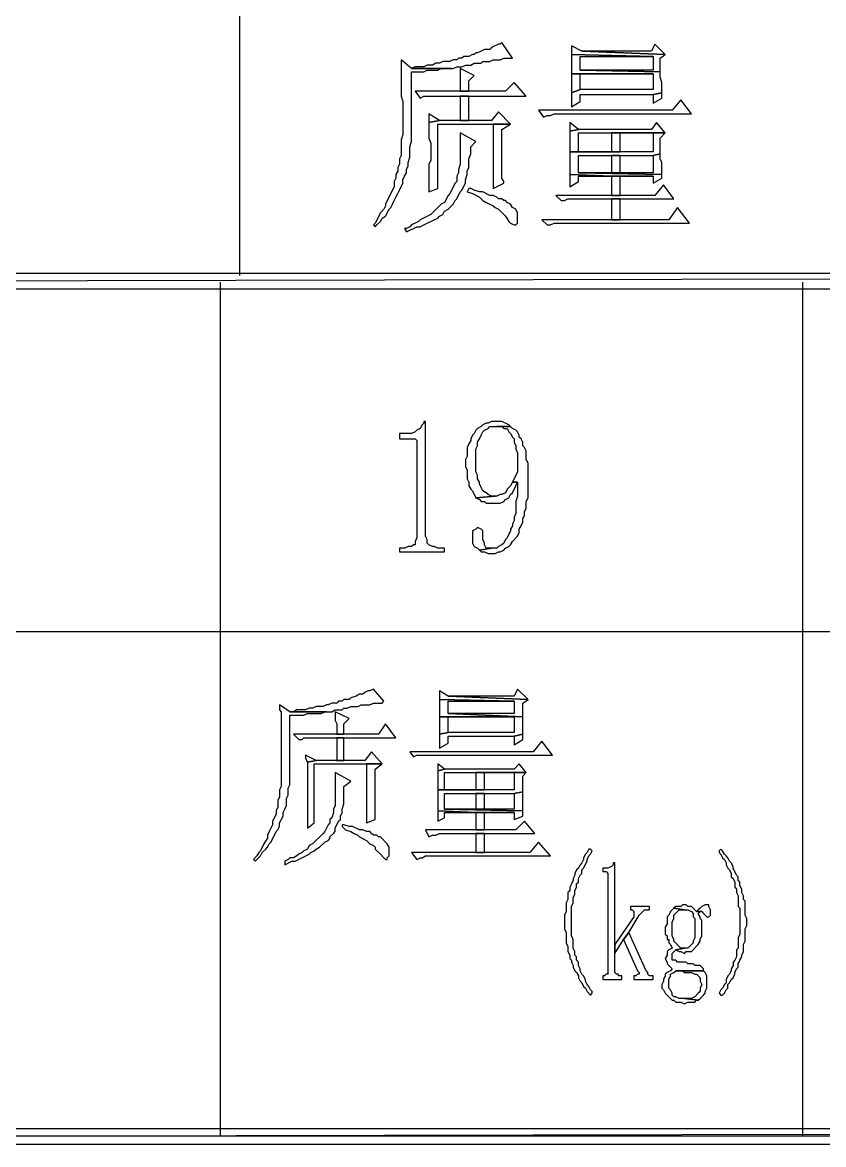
# Model space of a CAD drawing. Extents: x -15.4 to 0.8, y 0.3 to 11.8.
# Drawn here: x -8.946 to -8.562, y 6.091 to 6.629 of the extents above; entities that cross this region are included whole.
import ezdxf

# ---------------------------------------------------------------- set-up
doc = ezdxf.new("R2010")
doc.units = 0
doc.header["$MEASUREMENT"] = 0
doc.linetypes.add('AUSGEZOGEN', pattern=[0])
doc.layers.get('0').update_dxf_attribs({"linetype": 'AUSGEZOGEN'})

msp = doc.modelspace()

# ---------------------------------------------------------------- linework, layer by layer
for points in [[(-8.84211, 6.7869), (-8.84211, 6.50773)], [(-8.71628, 6.6194), (-8.71711, 6.61856), (-8.71711, 6.61856), (-8.71795, 6.61856), (-8.71795, 6.61856), (-8.72128, 6.6169), (-8.72128, 6.6169), (-8.72211, 6.61606), (-8.72211, 6.61606), (-8.72461, 6.61606), (-8.72461, 6.61606), (-8.72628, 6.61523), (-8.72628, 6.61523), (-8.72795, 6.6144), (-8.72795, 6.6144), (-8.72878, 6.6144), (-8.72878, 6.6144), (-8.72961, 6.61356), (-8.72961, 6.61356), (-8.73045, 6.61356), (-8.73045, 6.61356), (-8.73211, 6.61273), (-8.73211, 6.61273), (-8.73461, 6.61273), (-8.73461, 6.61273), (-8.73545, 6.6119), (-8.73545, 6.6119), (-8.73711, 6.6119), (-8.73711, 6.6119), (-8.73795, 6.61106), (-8.73795, 6.61106), (-8.73961, 6.61106), (-8.73961, 6.61106), (-8.74128, 6.61023), (-8.74128, 6.61023), (-8.74461, 6.61023), (-8.74461, 6.61023), (-8.74628, 6.6094), (-8.74628, 6.6094), (-8.74795, 6.6094), (-8.74795, 6.6094), (-8.74961, 6.60856), (-8.74961, 6.60856), (-8.75211, 6.60856), (-8.75211, 6.60856), (-8.75378, 6.60773), (-8.75378, 6.60773), (-8.75795, 6.60773), (-8.75795, 6.60773), (-8.75961, 6.6069), (-8.75961, 6.6069), (-8.73961, 6.6069), (-8.73961, 6.6069), (-8.73795, 6.60773), (-8.73795, 6.60773), (-8.73545, 6.60773), (-8.73545, 6.60773), (-8.73378, 6.60856), (-8.73378, 6.60856), (-8.73128, 6.60856), (-8.73128, 6.60856), (-8.72961, 6.6094), (-8.72961, 6.6094), (-8.72628, 6.6094), (-8.72628, 6.6094), (-8.72545, 6.61023), (-8.72545, 6.61023), (-8.72211, 6.61023), (-8.72211, 6.61023), (-8.72045, 6.61106), (-8.72045, 6.61106), (-8.71711, 6.61106), (-8.71711, 6.61106), (-8.71545, 6.6119), (-8.71545, 6.6119), (-8.71128, 6.6119), (-8.71628, 6.6194)], [(-8.68295, 6.61773), (-8.68295, 6.61356), (-8.68295, 6.61356), (-8.64378, 6.61273), (-8.64378, 6.61273), (-8.64378, 6.60606), (-8.64378, 6.60606), (-8.67878, 6.60606), (-8.67878, 6.60606), (-8.64045, 6.60523), (-8.64045, 6.60523), (-8.64045, 6.6119), (-8.64045, 6.6119), (-8.63795, 6.61356), (-8.63795, 6.61356), (-8.67795, 6.61523), (-8.68295, 6.61773)], [(-8.64295, 6.61856), (-8.64461, 6.61523), (-8.64461, 6.61523), (-8.67795, 6.61523), (-8.67795, 6.61523), (-8.63795, 6.61356), (-8.64295, 6.61856)], [(-8.76461, 6.61106), (-8.76461, 6.59356), (-8.76461, 6.59356), (-8.76378, 6.59106), (-8.76378, 6.59106), (-8.76378, 6.57523), (-8.76378, 6.57523), (-8.76461, 6.57273), (-8.76461, 6.57273), (-8.76461, 6.56523), (-8.76461, 6.56523), (-8.76545, 6.56356), (-8.76545, 6.56356), (-8.76545, 6.56106), (-8.76545, 6.56106), (-8.76628, 6.5594), (-8.76628, 6.5594), (-8.76628, 6.55773), (-8.76628, 6.55773), (-8.76711, 6.55606), (-8.76711, 6.55606), (-8.76711, 6.5544), (-8.76711, 6.5544), (-8.76795, 6.55273), (-8.76795, 6.55273), (-8.76795, 6.55023), (-8.76795, 6.55023), (-8.77128, 6.54356), (-8.77128, 6.54356), (-8.77211, 6.5419), (-8.77211, 6.5419), (-8.77211, 6.54106), (-8.77211, 6.54106), (-8.77295, 6.5394), (-8.77295, 6.5394), (-8.77461, 6.53773), (-8.77461, 6.53773), (-8.77711, 6.53273), (-8.77711, 6.53273), (-8.77795, 6.5319), (-8.77795, 6.5319), (-8.77711, 6.53106), (-8.77711, 6.53106), (-8.77628, 6.5319), (-8.77628, 6.5319), (-8.77461, 6.53356), (-8.77461, 6.53356), (-8.77378, 6.53523), (-8.77378, 6.53523), (-8.77211, 6.53606), (-8.77211, 6.53606), (-8.77045, 6.5394), (-8.77045, 6.5394), (-8.76961, 6.54023), (-8.76961, 6.54023), (-8.76878, 6.5419), (-8.76878, 6.5419), (-8.76795, 6.54356), (-8.76795, 6.54356), (-8.76711, 6.54523), (-8.76711, 6.54523), (-8.76628, 6.5469), (-8.76628, 6.5469), (-8.76545, 6.54856), (-8.76545, 6.54856), (-8.76378, 6.5519), (-8.76378, 6.5519), (-8.76378, 6.55356), (-8.76378, 6.55356), (-8.76295, 6.55523), (-8.76295, 6.55523), (-8.76211, 6.5569), (-8.76211, 6.5569), (-8.76211, 6.55856), (-8.76211, 6.55856), (-8.76128, 6.56023), (-8.76128, 6.56023), (-8.76128, 6.5619), (-8.76128, 6.5619), (-8.76045, 6.5644), (-8.76045, 6.5644), (-8.76045, 6.5694), (-8.76045, 6.5694), (-8.75961, 6.5719), (-8.75961, 6.5719), (-8.75961, 6.60523), (-8.75961, 6.60523), (-8.75378, 6.60523), (-8.75378, 6.60523), (-8.75211, 6.60606), (-8.75211, 6.60606), (-8.74711, 6.60606), (-8.74711, 6.60606), (-8.74545, 6.6069), (-8.74545, 6.6069), (-8.74045, 6.6069), (-8.74045, 6.6069), (-8.75961, 6.6069), (-8.76461, 6.61106)], [(-8.68295, 6.61356), (-8.68295, 6.6044), (-8.68295, 6.6044), (-8.64378, 6.6044), (-8.64378, 6.6044), (-8.64378, 6.5969), (-8.64378, 6.5969), (-8.67878, 6.5969), (-8.67878, 6.5969), (-8.68295, 6.59523), (-8.68295, 6.59523), (-8.68295, 6.58856), (-8.68295, 6.58856), (-8.67878, 6.59106), (-8.67878, 6.59106), (-8.67878, 6.5944), (-8.67878, 6.5944), (-8.64378, 6.5944), (-8.64378, 6.5944), (-8.63961, 6.59523), (-8.63961, 6.59523), (-8.63961, 6.60023), (-8.63961, 6.60023), (-8.64045, 6.60273), (-8.64045, 6.60273), (-8.64045, 6.60523), (-8.64045, 6.60523), (-8.67878, 6.60606), (-8.67878, 6.60606), (-8.67878, 6.61273), (-8.67878, 6.61273), (-8.64378, 6.61273), (-8.68295, 6.61356)], [(-8.73628, 6.6069), (-8.73628, 6.59606), (-8.73628, 6.59606), (-8.73211, 6.59606), (-8.73211, 6.59606), (-8.73211, 6.60106), (-8.73211, 6.60106), (-8.72961, 6.60356), (-8.73628, 6.6069)], [(-8.68295, 6.6044), (-8.68295, 6.59523), (-8.68295, 6.59523), (-8.67878, 6.5969), (-8.67878, 6.5969), (-8.67878, 6.6044), (-8.67878, 6.6044), (-8.64378, 6.6044), (-8.68295, 6.6044)], [(-8.71045, 6.60023), (-8.71461, 6.59606), (-8.71461, 6.59606), (-8.75795, 6.59606), (-8.75795, 6.59606), (-8.75545, 6.59273), (-8.75545, 6.59273), (-8.75378, 6.59356), (-8.75378, 6.59356), (-8.70461, 6.59356), (-8.71045, 6.60023)], [(-8.63961, 6.59523), (-8.64378, 6.5944), (-8.64378, 6.5944), (-8.64378, 6.59023), (-8.64378, 6.59023), (-8.63961, 6.59273), (-8.63961, 6.59273), (-8.63961, 6.59356), (-8.63961, 6.59523)], [(-8.73211, 6.5819), (-8.73211, 6.59356), (-8.73211, 6.59356), (-8.73628, 6.59356), (-8.73628, 6.59356), (-8.73628, 6.5819), (-8.73628, 6.5819), (-8.73211, 6.5819), (-8.73211, 6.5819)], [(-8.63045, 6.5919), (-8.63461, 6.5869), (-8.63461, 6.5869), (-8.69878, 6.5869), (-8.69878, 6.5869), (-8.69628, 6.58356), (-8.69628, 6.58356), (-8.69461, 6.5844), (-8.69461, 6.5844), (-8.69295, 6.5844), (-8.69295, 6.5844), (-8.69128, 6.58523), (-8.69128, 6.58523), (-8.62545, 6.58523), (-8.63045, 6.5919)], [(-8.71795, 6.58606), (-8.72128, 6.5819), (-8.72128, 6.5819), (-8.74628, 6.5819), (-8.74628, 6.5819), (-8.75128, 6.58106), (-8.75128, 6.58106), (-8.75128, 6.57356), (-8.75128, 6.57356), (-8.75045, 6.57106), (-8.75045, 6.57106), (-8.75045, 6.56273), (-8.75045, 6.56273), (-8.75128, 6.56106), (-8.75128, 6.56106), (-8.75128, 6.54773), (-8.75128, 6.54773), (-8.74711, 6.5494), (-8.74711, 6.5494), (-8.74711, 6.58023), (-8.74711, 6.58023), (-8.71211, 6.58023), (-8.71795, 6.58606)], [(-8.75128, 6.58523), (-8.75128, 6.58106), (-8.75128, 6.58106), (-8.74628, 6.5819), (-8.75128, 6.58523)], [(-8.71211, 6.58023), (-8.72045, 6.58023), (-8.72045, 6.58023), (-8.72045, 6.5494), (-8.72045, 6.5494), (-8.71545, 6.5519), (-8.71545, 6.5519), (-8.71545, 6.55273), (-8.71545, 6.55273), (-8.71628, 6.5544), (-8.71628, 6.5544), (-8.71628, 6.57773), (-8.71211, 6.58023)], [(-8.64211, 6.58106), (-8.64461, 6.57773), (-8.64461, 6.57773), (-8.67961, 6.57773), (-8.67961, 6.57773), (-8.68378, 6.5769), (-8.68378, 6.5769), (-8.68378, 6.5669), (-8.68378, 6.5669), (-8.65961, 6.5669), (-8.65961, 6.5669), (-8.67961, 6.5669), (-8.67961, 6.5669), (-8.67961, 6.57606), (-8.67961, 6.57606), (-8.63795, 6.57606), (-8.64211, 6.58106)], [(-8.68378, 6.58106), (-8.68378, 6.5769), (-8.68378, 6.5769), (-8.67961, 6.57773), (-8.68378, 6.58106)], [(-8.73628, 6.57606), (-8.73628, 6.56106), (-8.73628, 6.56106), (-8.73711, 6.55856), (-8.73711, 6.55856), (-8.73711, 6.5569), (-8.73711, 6.5569), (-8.73795, 6.55523), (-8.73795, 6.55523), (-8.73795, 6.55273), (-8.73795, 6.55273), (-8.73878, 6.5519), (-8.73878, 6.5519), (-8.74128, 6.5469), (-8.74128, 6.5469), (-8.74211, 6.54606), (-8.74211, 6.54606), (-8.74378, 6.54273), (-8.74378, 6.54273), (-8.74545, 6.5419), (-8.74545, 6.5419), (-8.75045, 6.5369), (-8.75045, 6.5369), (-8.75545, 6.5344), (-8.75545, 6.5344), (-8.75628, 6.53356), (-8.75628, 6.53356), (-8.75795, 6.53273), (-8.75795, 6.53273), (-8.75961, 6.5319), (-8.75961, 6.5319), (-8.76045, 6.53106), (-8.76045, 6.53106), (-8.76211, 6.53023), (-8.76211, 6.53023), (-8.76295, 6.53023), (-8.76295, 6.53023), (-8.76211, 6.52856), (-8.76211, 6.52856), (-8.75711, 6.53106), (-8.75711, 6.53106), (-8.75545, 6.53106), (-8.75545, 6.53106), (-8.75378, 6.5319), (-8.75378, 6.5319), (-8.75211, 6.53273), (-8.75211, 6.53273), (-8.74711, 6.53523), (-8.74711, 6.53523), (-8.74628, 6.53606), (-8.74628, 6.53606), (-8.74461, 6.5369), (-8.74461, 6.5369), (-8.74378, 6.53856), (-8.74378, 6.53856), (-8.74211, 6.5394), (-8.74211, 6.5394), (-8.73961, 6.5419), (-8.73961, 6.5419), (-8.73878, 6.54356), (-8.73878, 6.54356), (-8.73795, 6.5444), (-8.73795, 6.5444), (-8.73628, 6.54773), (-8.73628, 6.54773), (-8.73545, 6.54856), (-8.73545, 6.54856), (-8.73378, 6.5519), (-8.73378, 6.5519), (-8.73378, 6.55356), (-8.73378, 6.55356), (-8.73295, 6.55606), (-8.73295, 6.55606), (-8.73295, 6.55773), (-8.73295, 6.55773), (-8.73211, 6.5594), (-8.73211, 6.5594), (-8.73211, 6.56356), (-8.73211, 6.56356), (-8.73128, 6.56606), (-8.73128, 6.56606), (-8.73128, 6.5694), (-8.73128, 6.5694), (-8.72878, 6.5719), (-8.73628, 6.57606)], [(-8.63795, 6.57606), (-8.66378, 6.57606), (-8.66378, 6.57606), (-8.64378, 6.57606), (-8.64378, 6.57606), (-8.64378, 6.5669), (-8.64378, 6.5669), (-8.68378, 6.5669), (-8.68378, 6.5669), (-8.68378, 6.55606), (-8.68378, 6.55606), (-8.66378, 6.55523), (-8.66378, 6.55523), (-8.64378, 6.55523), (-8.64378, 6.55523), (-8.64378, 6.5519), (-8.64378, 6.5519), (-8.63961, 6.5544), (-8.63961, 6.5544), (-8.63961, 6.55606), (-8.63961, 6.55606), (-8.67961, 6.5569), (-8.67961, 6.5569), (-8.67961, 6.56523), (-8.67961, 6.56523), (-8.64378, 6.56523), (-8.64378, 6.56523), (-8.64045, 6.56606), (-8.64045, 6.56606), (-8.64045, 6.57356), (-8.63795, 6.57606)], [(-8.66378, 6.57606), (-8.66378, 6.5669), (-8.66378, 6.5669), (-8.67961, 6.5669), (-8.67961, 6.5669), (-8.65961, 6.5669), (-8.65961, 6.5669), (-8.65961, 6.57606), (-8.65961, 6.57606), (-8.64378, 6.57606), (-8.66378, 6.57606)], [(-8.64045, 6.56606), (-8.64378, 6.56523), (-8.64378, 6.56523), (-8.64378, 6.5569), (-8.64378, 6.5569), (-8.67961, 6.5569), (-8.67961, 6.5569), (-8.63961, 6.55606), (-8.63961, 6.55606), (-8.63961, 6.5619), (-8.63961, 6.5619), (-8.64045, 6.56356), (-8.64045, 6.56606)], [(-8.65961, 6.5569), (-8.65961, 6.56523), (-8.65961, 6.56523), (-8.66378, 6.56523), (-8.66378, 6.56523), (-8.66378, 6.5569), (-8.66378, 6.5569), (-8.65961, 6.5569), (-8.65961, 6.5569)], [(-8.68378, 6.55606), (-8.68378, 6.55023), (-8.68378, 6.55023), (-8.67961, 6.55273), (-8.67961, 6.55273), (-8.67961, 6.55523), (-8.67961, 6.55523), (-8.66378, 6.55523), (-8.68378, 6.55606)], [(-8.66378, 6.55523), (-8.66378, 6.54606), (-8.66378, 6.54606), (-8.65961, 6.54606), (-8.65961, 6.54606), (-8.65961, 6.55523), (-8.65961, 6.55523), (-8.64378, 6.55523), (-8.66378, 6.55523)], [(-8.73211, 6.5494), (-8.73295, 6.54773), (-8.73295, 6.54773), (-8.73045, 6.5469), (-8.73045, 6.5469), (-8.72711, 6.54523), (-8.72711, 6.54523), (-8.72545, 6.54356), (-8.72545, 6.54356), (-8.72378, 6.54273), (-8.72378, 6.54273), (-8.72211, 6.5419), (-8.72211, 6.5419), (-8.72045, 6.54106), (-8.72045, 6.54106), (-8.71961, 6.54023), (-8.71961, 6.54023), (-8.71795, 6.5394), (-8.71795, 6.5394), (-8.71461, 6.53606), (-8.71461, 6.53606), (-8.71295, 6.53356), (-8.71295, 6.53356), (-8.71211, 6.53273), (-8.71211, 6.53273), (-8.71045, 6.5319), (-8.71045, 6.5319), (-8.70961, 6.5319), (-8.70961, 6.5319), (-8.70878, 6.53273), (-8.70878, 6.53273), (-8.70878, 6.53773), (-8.70878, 6.53773), (-8.70961, 6.5394), (-8.70961, 6.5394), (-8.71128, 6.54023), (-8.71128, 6.54023), (-8.71211, 6.5419), (-8.71211, 6.5419), (-8.71378, 6.54273), (-8.71378, 6.54273), (-8.71461, 6.54356), (-8.71461, 6.54356), (-8.71545, 6.54356), (-8.71545, 6.54356), (-8.71628, 6.5444), (-8.71628, 6.5444), (-8.71795, 6.5444), (-8.71795, 6.5444), (-8.71878, 6.54523), (-8.71878, 6.54523), (-8.72045, 6.54606), (-8.72045, 6.54606), (-8.72211, 6.54606), (-8.72211, 6.54606), (-8.72545, 6.54773), (-8.72545, 6.54773), (-8.72711, 6.54773), (-8.72711, 6.54773), (-8.72961, 6.54856), (-8.72961, 6.54856), (-8.73128, 6.5494), (-8.73211, 6.5494)], [(-8.63878, 6.55106), (-8.64295, 6.54606), (-8.64295, 6.54606), (-8.69045, 6.54606), (-8.69045, 6.54606), (-8.68795, 6.54356), (-8.68795, 6.54356), (-8.68628, 6.54356), (-8.68628, 6.54356), (-8.68461, 6.5444), (-8.68461, 6.5444), (-8.63378, 6.5444), (-8.63878, 6.55106)], [(-8.65961, 6.5344), (-8.65961, 6.5444), (-8.65961, 6.5444), (-8.66378, 6.5444), (-8.66378, 6.5444), (-8.66378, 6.5344), (-8.66378, 6.5344), (-8.65961, 6.5344), (-8.65961, 6.5344)], [(-8.63211, 6.54023), (-8.63628, 6.5344), (-8.63628, 6.5344), (-8.69711, 6.5344), (-8.69711, 6.5344), (-8.69461, 6.5319), (-8.69461, 6.5319), (-8.69295, 6.5319), (-8.69295, 6.5319), (-8.69128, 6.53273), (-8.69128, 6.53273), (-8.62628, 6.53273), (-8.63211, 6.54023)], [(-10.76795, 6.50856), (-10.76795, 6.50106), (-10.76795, 6.50106), (-7.41878, 6.50856), (-10.76795, 6.50856)], [(-10.76795, 6.50106), (-7.41878, 6.50856), (-7.41878, 6.50856), (-7.41878, 6.50106), (-10.76795, 6.50106)], [(-8.85128, 6.09523), (-8.85128, 6.5044)], [(-8.57211, 6.5044), (-8.57211, 6.09523)], [(-8.75295, 6.43773), (-8.75378, 6.43773), (-8.75378, 6.43773), (-8.75378, 6.4369), (-8.75378, 6.4369), (-8.75461, 6.43606), (-8.75461, 6.43606), (-8.75545, 6.4344), (-8.75545, 6.4344), (-8.75711, 6.43356), (-8.75711, 6.43356), (-8.75795, 6.43273), (-8.75795, 6.43273), (-8.75961, 6.4319), (-8.75961, 6.4319), (-8.76545, 6.4319), (-8.76545, 6.4319), (-8.76545, 6.4294), (-8.76545, 6.4294), (-8.75795, 6.4294), (-8.75795, 6.4294), (-8.75711, 6.42856), (-8.75711, 6.42856), (-8.75711, 6.3819), (-8.75711, 6.3819), (-8.75795, 6.38023), (-8.75795, 6.38023), (-8.75795, 6.37856), (-8.75795, 6.37856), (-8.75878, 6.37856), (-8.75878, 6.37856), (-8.75961, 6.37773), (-8.75961, 6.37773), (-8.76128, 6.37773), (-8.76128, 6.37773), (-8.76295, 6.3769), (-8.76295, 6.3769), (-8.76545, 6.3769), (-8.76545, 6.3769), (-8.76545, 6.37523), (-8.76545, 6.37523), (-8.74378, 6.37523), (-8.74378, 6.37523), (-8.74378, 6.3769), (-8.74378, 6.3769), (-8.74711, 6.3769), (-8.74711, 6.3769), (-8.74878, 6.37773), (-8.74878, 6.37773), (-8.74961, 6.37773), (-8.74961, 6.37773), (-8.75128, 6.37856), (-8.75128, 6.37856), (-8.75211, 6.3794), (-8.75211, 6.3794), (-8.75211, 6.38106), (-8.75211, 6.38106), (-8.75295, 6.38273), (-8.75295, 6.43773)], [(-8.71878, 6.43773), (-8.72128, 6.43773), (-8.72128, 6.43773), (-8.72295, 6.4369), (-8.72295, 6.4369), (-8.72378, 6.4369), (-8.72378, 6.4369), (-8.72545, 6.43606), (-8.72545, 6.43606), (-8.72628, 6.43523), (-8.72628, 6.43523), (-8.72795, 6.4344), (-8.72795, 6.4344), (-8.72878, 6.43356), (-8.72878, 6.43356), (-8.72961, 6.4319), (-8.72961, 6.4319), (-8.73045, 6.43106), (-8.73045, 6.43106), (-8.73128, 6.4294), (-8.73128, 6.4294), (-8.73128, 6.42856), (-8.73128, 6.42856), (-8.73211, 6.4269), (-8.73211, 6.4269), (-8.73295, 6.42523), (-8.73295, 6.42523), (-8.73295, 6.42106), (-8.73295, 6.42106), (-8.73378, 6.4194), (-8.73378, 6.4194), (-8.73378, 6.41606), (-8.73378, 6.41606), (-8.73295, 6.4144), (-8.73295, 6.4144), (-8.73295, 6.41023), (-8.73295, 6.41023), (-8.73211, 6.40856), (-8.73211, 6.40856), (-8.73211, 6.4069), (-8.73211, 6.4069), (-8.73128, 6.40523), (-8.73128, 6.40523), (-8.73045, 6.4044), (-8.73045, 6.4044), (-8.72878, 6.40106), (-8.72878, 6.40106), (-8.71961, 6.4019), (-8.71961, 6.4019), (-8.72128, 6.4019), (-8.72128, 6.4019), (-8.72295, 6.40273), (-8.72295, 6.40273), (-8.72378, 6.40356), (-8.72378, 6.40356), (-8.72545, 6.4044), (-8.72545, 6.4044), (-8.72628, 6.40606), (-8.72628, 6.40606), (-8.72711, 6.40773), (-8.72711, 6.40773), (-8.72711, 6.40856), (-8.72711, 6.40856), (-8.72795, 6.41023), (-8.72795, 6.41023), (-8.72795, 6.4119), (-8.72795, 6.4119), (-8.72878, 6.41356), (-8.72878, 6.41356), (-8.72878, 6.4244), (-8.72878, 6.4244), (-8.72795, 6.42606), (-8.72795, 6.42606), (-8.72795, 6.42773), (-8.72795, 6.42773), (-8.72711, 6.4294), (-8.72711, 6.4294), (-8.72628, 6.43106), (-8.72628, 6.43106), (-8.72545, 6.43273), (-8.72545, 6.43273), (-8.72461, 6.43356), (-8.72461, 6.43356), (-8.72295, 6.4344), (-8.72295, 6.4344), (-8.72211, 6.43523), (-8.72211, 6.43523), (-8.71211, 6.43523), (-8.71211, 6.43523), (-8.71295, 6.43606), (-8.71295, 6.43606), (-8.71628, 6.43773), (-8.71628, 6.43773), (-8.71711, 6.43773), (-8.71878, 6.43773)], [(-8.71211, 6.43523), (-8.71878, 6.43523), (-8.71878, 6.43523), (-8.71628, 6.43523), (-8.71628, 6.43523), (-8.71545, 6.4344), (-8.71545, 6.4344), (-8.71378, 6.4344), (-8.71378, 6.4344), (-8.71295, 6.43273), (-8.71295, 6.43273), (-8.71211, 6.4319), (-8.71211, 6.4319), (-8.71128, 6.43023), (-8.71128, 6.43023), (-8.71045, 6.4294), (-8.71045, 6.4294), (-8.71045, 6.42773), (-8.71045, 6.42773), (-8.70961, 6.42606), (-8.70961, 6.42606), (-8.70961, 6.4244), (-8.70961, 6.4244), (-8.70878, 6.42273), (-8.70878, 6.42273), (-8.70878, 6.41356), (-8.70878, 6.41356), (-8.71128, 6.40856), (-8.71128, 6.40856), (-8.70878, 6.40856), (-8.70878, 6.40856), (-8.70878, 6.4019), (-8.70878, 6.4019), (-8.70961, 6.3994), (-8.70961, 6.3994), (-8.70961, 6.39356), (-8.70961, 6.39356), (-8.71045, 6.3919), (-8.71045, 6.3919), (-8.71045, 6.39023), (-8.71045, 6.39023), (-8.71128, 6.38856), (-8.71128, 6.38856), (-8.71128, 6.38773), (-8.71128, 6.38773), (-8.71211, 6.38606), (-8.71211, 6.38606), (-8.71211, 6.38523), (-8.71211, 6.38523), (-8.71378, 6.3819), (-8.71378, 6.3819), (-8.71461, 6.38106), (-8.71461, 6.38106), (-8.71545, 6.3794), (-8.71545, 6.3794), (-8.71628, 6.37856), (-8.71628, 6.37856), (-8.71795, 6.37773), (-8.71795, 6.37773), (-8.71878, 6.3769), (-8.71878, 6.3769), (-8.72128, 6.3769), (-8.72128, 6.3769), (-8.72711, 6.37606), (-8.72711, 6.37606), (-8.72628, 6.37523), (-8.72628, 6.37523), (-8.72461, 6.37523), (-8.72461, 6.37523), (-8.72295, 6.3744), (-8.72295, 6.3744), (-8.71961, 6.3744), (-8.71961, 6.3744), (-8.71795, 6.37523), (-8.71795, 6.37523), (-8.71711, 6.37523), (-8.71711, 6.37523), (-8.71545, 6.37606), (-8.71545, 6.37606), (-8.71461, 6.3769), (-8.71461, 6.3769), (-8.71295, 6.37773), (-8.71295, 6.37773), (-8.71211, 6.37856), (-8.71211, 6.37856), (-8.71128, 6.38023), (-8.71128, 6.38023), (-8.70878, 6.38273), (-8.70878, 6.38273), (-8.70795, 6.3844), (-8.70795, 6.3844), (-8.70795, 6.38606), (-8.70795, 6.38606), (-8.70711, 6.38773), (-8.70711, 6.38773), (-8.70628, 6.3894), (-8.70628, 6.3894), (-8.70628, 6.39106), (-8.70628, 6.39106), (-8.70545, 6.39273), (-8.70545, 6.39273), (-8.70545, 6.3944), (-8.70545, 6.3944), (-8.70461, 6.39606), (-8.70461, 6.39606), (-8.70461, 6.3994), (-8.70461, 6.3994), (-8.70378, 6.40106), (-8.70378, 6.40106), (-8.70378, 6.41773), (-8.70378, 6.41773), (-8.70461, 6.4194), (-8.70461, 6.4194), (-8.70461, 6.42356), (-8.70461, 6.42356), (-8.70545, 6.42523), (-8.70545, 6.42523), (-8.70628, 6.42606), (-8.70628, 6.42606), (-8.70628, 6.42773), (-8.70628, 6.42773), (-8.70711, 6.4294), (-8.70711, 6.4294), (-8.70795, 6.43023), (-8.70795, 6.43023), (-8.70795, 6.43106), (-8.70795, 6.43106), (-8.70878, 6.43273), (-8.70878, 6.43273), (-8.70961, 6.43356), (-8.70961, 6.43356), (-8.71128, 6.4344), (-8.71211, 6.43523)], [(-8.71128, 6.40856), (-8.71211, 6.4069), (-8.71211, 6.4069), (-8.71378, 6.40523), (-8.71378, 6.40523), (-8.71461, 6.40356), (-8.71461, 6.40356), (-8.71628, 6.40273), (-8.71628, 6.40273), (-8.71711, 6.40273), (-8.71711, 6.40273), (-8.71878, 6.4019), (-8.71878, 6.4019), (-8.71961, 6.4019), (-8.71961, 6.4019), (-8.72878, 6.40106), (-8.72878, 6.40106), (-8.72711, 6.40023), (-8.72711, 6.40023), (-8.72628, 6.3994), (-8.72628, 6.3994), (-8.72461, 6.3994), (-8.72461, 6.3994), (-8.72378, 6.39856), (-8.72378, 6.39856), (-8.71711, 6.39856), (-8.71711, 6.39856), (-8.71545, 6.3994), (-8.71545, 6.3994), (-8.71461, 6.40023), (-8.71461, 6.40023), (-8.71295, 6.40106), (-8.71295, 6.40106), (-8.71211, 6.40273), (-8.71211, 6.40273), (-8.71128, 6.40356), (-8.71128, 6.40356), (-8.70961, 6.4069), (-8.70961, 6.4069), (-8.70878, 6.40856), (-8.71128, 6.40856)], [(-8.72795, 6.3869), (-8.72878, 6.38606), (-8.72878, 6.38606), (-8.73045, 6.38523), (-8.73045, 6.38523), (-8.73045, 6.3794), (-8.73045, 6.3794), (-8.72961, 6.37773), (-8.72961, 6.37773), (-8.72795, 6.3769), (-8.72795, 6.3769), (-8.72711, 6.37606), (-8.72711, 6.37606), (-8.72128, 6.3769), (-8.72128, 6.3769), (-8.72378, 6.3769), (-8.72378, 6.3769), (-8.72461, 6.37856), (-8.72461, 6.37856), (-8.72461, 6.3794), (-8.72461, 6.3794), (-8.72545, 6.38106), (-8.72545, 6.38106), (-8.72545, 6.38523), (-8.72545, 6.38523), (-8.72628, 6.38606), (-8.72795, 6.3869)], [(-7.41878, 6.3369), (-10.76795, 6.3369)], [(-8.77795, 6.3094), (-8.77961, 6.30856), (-8.77961, 6.30856), (-8.78045, 6.30856), (-8.78045, 6.30856), (-8.78211, 6.30773), (-8.78211, 6.30773), (-8.78295, 6.3069), (-8.78295, 6.3069), (-8.78461, 6.3069), (-8.78461, 6.3069), (-8.78628, 6.30606), (-8.78628, 6.30606), (-8.78878, 6.30523), (-8.78878, 6.30523), (-8.78961, 6.3044), (-8.78961, 6.3044), (-8.79211, 6.3044), (-8.79211, 6.3044), (-8.79295, 6.30356), (-8.79295, 6.30356), (-8.79461, 6.30356), (-8.79461, 6.30356), (-8.79545, 6.30273), (-8.79545, 6.30273), (-8.79795, 6.30273), (-8.79795, 6.30273), (-8.79961, 6.3019), (-8.79961, 6.3019), (-8.80045, 6.3019), (-8.80045, 6.3019), (-8.80211, 6.30106), (-8.80211, 6.30106), (-8.80545, 6.30106), (-8.80545, 6.30106), (-8.80711, 6.30023), (-8.80711, 6.30023), (-8.80878, 6.30023), (-8.80878, 6.30023), (-8.81045, 6.2994), (-8.81045, 6.2994), (-8.81461, 6.2994), (-8.81461, 6.2994), (-8.81628, 6.29856), (-8.81628, 6.29856), (-8.81795, 6.29856), (-8.81795, 6.29856), (-8.79795, 6.29856), (-8.79795, 6.29856), (-8.79628, 6.2994), (-8.79628, 6.2994), (-8.79295, 6.2994), (-8.79295, 6.2994), (-8.79211, 6.30023), (-8.79211, 6.30023), (-8.79045, 6.30023), (-8.79045, 6.30023), (-8.78878, 6.30106), (-8.78878, 6.30106), (-8.78545, 6.30106), (-8.78545, 6.30106), (-8.78378, 6.3019), (-8.78378, 6.3019), (-8.77961, 6.3019), (-8.77961, 6.3019), (-8.77795, 6.30273), (-8.77795, 6.30273), (-8.77378, 6.30273), (-8.77378, 6.30273), (-8.77295, 6.30356), (-8.77795, 6.3094)], [(-8.74628, 6.30856), (-8.74628, 6.3044), (-8.74628, 6.3044), (-8.71045, 6.30356), (-8.71045, 6.30356), (-8.71045, 6.29773), (-8.71045, 6.29773), (-8.74211, 6.29773), (-8.74211, 6.29773), (-8.70628, 6.29606), (-8.70628, 6.29606), (-8.70628, 6.30273), (-8.70628, 6.30273), (-8.70378, 6.3044), (-8.70378, 6.3044), (-8.74211, 6.30606), (-8.74628, 6.30856)], [(-8.74628, 6.3044), (-8.74628, 6.29606), (-8.74628, 6.29606), (-8.71045, 6.29606), (-8.71045, 6.29606), (-8.71045, 6.28856), (-8.71045, 6.28856), (-8.74211, 6.28856), (-8.74211, 6.28856), (-8.74628, 6.28773), (-8.74628, 6.28773), (-8.74628, 6.28106), (-8.74628, 6.28106), (-8.74211, 6.28356), (-8.74211, 6.28356), (-8.74211, 6.2869), (-8.74211, 6.2869), (-8.71045, 6.2869), (-8.71045, 6.2869), (-8.70628, 6.28773), (-8.70628, 6.28773), (-8.70628, 6.29606), (-8.70628, 6.29606), (-8.74211, 6.29773), (-8.74211, 6.29773), (-8.74211, 6.30356), (-8.74211, 6.30356), (-8.71045, 6.30356), (-8.74628, 6.3044)], [(-8.70878, 6.3094), (-8.71045, 6.30606), (-8.71045, 6.30606), (-8.74211, 6.30606), (-8.74211, 6.30606), (-8.70378, 6.3044), (-8.70878, 6.3094)], [(-8.82295, 6.3019), (-8.82295, 6.2994), (-8.82295, 6.2994), (-8.82211, 6.29856), (-8.82211, 6.29856), (-8.82211, 6.26273), (-8.82211, 6.26273), (-8.82295, 6.26106), (-8.82295, 6.26106), (-8.82295, 6.25773), (-8.82295, 6.25773), (-8.82378, 6.25606), (-8.82378, 6.25606), (-8.82378, 6.25273), (-8.82378, 6.25273), (-8.82461, 6.25106), (-8.82461, 6.25106), (-8.82461, 6.2494), (-8.82461, 6.2494), (-8.82628, 6.24606), (-8.82628, 6.24606), (-8.82628, 6.2444), (-8.82628, 6.2444), (-8.82795, 6.24106), (-8.82795, 6.24106), (-8.82878, 6.2394), (-8.82878, 6.2394), (-8.82878, 6.23773), (-8.82878, 6.23773), (-8.82961, 6.2369), (-8.82961, 6.2369), (-8.83045, 6.23523), (-8.83045, 6.23523), (-8.83211, 6.2319), (-8.83211, 6.2319), (-8.83295, 6.23106), (-8.83295, 6.23106), (-8.83378, 6.2294), (-8.83378, 6.2294), (-8.83545, 6.22773), (-8.83545, 6.22773), (-8.83461, 6.2269), (-8.83461, 6.2269), (-8.83211, 6.2294), (-8.83211, 6.2294), (-8.83128, 6.23106), (-8.83128, 6.23106), (-8.82961, 6.23273), (-8.82961, 6.23273), (-8.82878, 6.23356), (-8.82878, 6.23356), (-8.82795, 6.23523), (-8.82795, 6.23523), (-8.82711, 6.23606), (-8.82711, 6.23606), (-8.82545, 6.2394), (-8.82545, 6.2394), (-8.82461, 6.24106), (-8.82461, 6.24106), (-8.82378, 6.2419), (-8.82378, 6.2419), (-8.82295, 6.24356), (-8.82295, 6.24356), (-8.82295, 6.24523), (-8.82295, 6.24523), (-8.82128, 6.24856), (-8.82128, 6.24856), (-8.82128, 6.25023), (-8.82128, 6.25023), (-8.82045, 6.2519), (-8.82045, 6.2519), (-8.81961, 6.25356), (-8.81961, 6.25356), (-8.81961, 6.2569), (-8.81961, 6.2569), (-8.81878, 6.25856), (-8.81878, 6.25856), (-8.81878, 6.2619), (-8.81878, 6.2619), (-8.81795, 6.26356), (-8.81795, 6.26356), (-8.81795, 6.2969), (-8.81795, 6.2969), (-8.81128, 6.2969), (-8.81128, 6.2969), (-8.80961, 6.29773), (-8.80961, 6.29773), (-8.80295, 6.29773), (-8.80295, 6.29773), (-8.80128, 6.29856), (-8.80128, 6.29856), (-8.80045, 6.29856), (-8.80045, 6.29856), (-8.81795, 6.29856), (-8.82295, 6.3019)], [(-8.79628, 6.29856), (-8.79628, 6.2944), (-8.79628, 6.2944), (-8.79545, 6.29273), (-8.79545, 6.29273), (-8.79545, 6.28773), (-8.79545, 6.28773), (-8.79211, 6.28773), (-8.79211, 6.28773), (-8.79211, 6.29273), (-8.79211, 6.29273), (-8.78961, 6.29523), (-8.79628, 6.29856)], [(-8.74628, 6.29606), (-8.74628, 6.28773), (-8.74628, 6.28773), (-8.74211, 6.28856), (-8.74211, 6.28856), (-8.74211, 6.29606), (-8.74211, 6.29606), (-8.71045, 6.29606), (-8.74628, 6.29606)], [(-8.77211, 6.29273), (-8.77545, 6.28773), (-8.77545, 6.28773), (-8.81628, 6.28773), (-8.81628, 6.28773), (-8.81378, 6.28523), (-8.81378, 6.28523), (-8.81211, 6.28523), (-8.81211, 6.28523), (-8.81128, 6.28606), (-8.81128, 6.28606), (-8.76711, 6.28606), (-8.77211, 6.29273)], [(-8.79211, 6.27523), (-8.79211, 6.28606), (-8.79211, 6.28606), (-8.79545, 6.28606), (-8.79545, 6.28606), (-8.79545, 6.27523), (-8.79545, 6.27523), (-8.79211, 6.27523), (-8.79211, 6.27523)], [(-8.69711, 6.2844), (-8.70128, 6.2794), (-8.70128, 6.2794), (-8.76045, 6.2794), (-8.76045, 6.2794), (-8.75878, 6.2769), (-8.75878, 6.2769), (-8.75711, 6.27773), (-8.75711, 6.27773), (-8.69211, 6.27773), (-8.69711, 6.2844)], [(-8.70628, 6.28773), (-8.71045, 6.2869), (-8.71045, 6.2869), (-8.71045, 6.28273), (-8.71045, 6.28273), (-8.70628, 6.28523), (-8.70628, 6.28523), (-8.70628, 6.28606), (-8.70628, 6.28773)], [(-8.81045, 6.27773), (-8.81045, 6.27606), (-8.81045, 6.27606), (-8.80961, 6.2744), (-8.80961, 6.2744), (-8.80545, 6.27523), (-8.81045, 6.27773)], [(-8.77878, 6.2794), (-8.78211, 6.27523), (-8.78211, 6.27523), (-8.80545, 6.27523), (-8.80545, 6.27523), (-8.80961, 6.2744), (-8.80961, 6.2744), (-8.80961, 6.24273), (-8.80961, 6.24273), (-8.80628, 6.24523), (-8.80628, 6.24523), (-8.80628, 6.27356), (-8.80628, 6.27356), (-8.77378, 6.27356), (-8.77878, 6.2794)], [(-8.77378, 6.27356), (-8.78128, 6.27356), (-8.78128, 6.27356), (-8.78128, 6.24523), (-8.78128, 6.24523), (-8.77711, 6.2469), (-8.77711, 6.2469), (-8.77711, 6.27106), (-8.77378, 6.27356)], [(-8.70795, 6.27356), (-8.71045, 6.27106), (-8.71045, 6.27106), (-8.74378, 6.27106), (-8.74378, 6.27106), (-8.74711, 6.27023), (-8.74711, 6.27023), (-8.74711, 6.26106), (-8.74711, 6.26106), (-8.72461, 6.26106), (-8.72461, 6.26106), (-8.74378, 6.26106), (-8.74378, 6.26106), (-8.74378, 6.2694), (-8.74378, 6.2694), (-8.70461, 6.2694), (-8.70795, 6.27356)], [(-8.74711, 6.27356), (-8.74711, 6.27023), (-8.74711, 6.27023), (-8.74378, 6.27106), (-8.74711, 6.27356)], [(-8.79628, 6.2694), (-8.79628, 6.25356), (-8.79628, 6.25356), (-8.79711, 6.2519), (-8.79711, 6.2519), (-8.79711, 6.25023), (-8.79711, 6.25023), (-8.79795, 6.24773), (-8.79795, 6.24773), (-8.79878, 6.2469), (-8.79878, 6.2469), (-8.79878, 6.24523), (-8.79878, 6.24523), (-8.79961, 6.2444), (-8.79961, 6.2444), (-8.80128, 6.24106), (-8.80128, 6.24106), (-8.80211, 6.24023), (-8.80211, 6.24023), (-8.80711, 6.23523), (-8.80711, 6.23523), (-8.80878, 6.2344), (-8.80878, 6.2344), (-8.80961, 6.23273), (-8.80961, 6.23273), (-8.81128, 6.2319), (-8.81128, 6.2319), (-8.81211, 6.23106), (-8.81211, 6.23106), (-8.81378, 6.23023), (-8.81378, 6.23023), (-8.81461, 6.2294), (-8.81461, 6.2294), (-8.81628, 6.22856), (-8.81628, 6.22856), (-8.81795, 6.22856), (-8.81795, 6.22856), (-8.81878, 6.22773), (-8.81878, 6.22773), (-8.82045, 6.2269), (-8.82045, 6.2269), (-8.82045, 6.22523), (-8.82045, 6.22523), (-8.81711, 6.2269), (-8.81711, 6.2269), (-8.81545, 6.2269), (-8.81545, 6.2269), (-8.80878, 6.23023), (-8.80878, 6.23023), (-8.80795, 6.23106), (-8.80795, 6.23106), (-8.80628, 6.2319), (-8.80628, 6.2319), (-8.80545, 6.23273), (-8.80545, 6.23273), (-8.80378, 6.23356), (-8.80378, 6.23356), (-8.80128, 6.23606), (-8.80128, 6.23606), (-8.79961, 6.2369), (-8.79961, 6.2369), (-8.79878, 6.23773), (-8.79878, 6.23773), (-8.79878, 6.23856), (-8.79878, 6.23856), (-8.79711, 6.24023), (-8.79711, 6.24023), (-8.79628, 6.24106), (-8.79628, 6.24106), (-8.79628, 6.24273), (-8.79628, 6.24273), (-8.79461, 6.24606), (-8.79461, 6.24606), (-8.79378, 6.2469), (-8.79378, 6.2469), (-8.79378, 6.24856), (-8.79378, 6.24856), (-8.79295, 6.25023), (-8.79295, 6.25023), (-8.79295, 6.2519), (-8.79295, 6.2519), (-8.79211, 6.2544), (-8.79211, 6.2544), (-8.79211, 6.26273), (-8.79211, 6.26273), (-8.78878, 6.26523), (-8.79628, 6.2694)], [(-8.70461, 6.2694), (-8.72878, 6.2694), (-8.72878, 6.2694), (-8.71045, 6.2694), (-8.71045, 6.2694), (-8.71045, 6.26106), (-8.71045, 6.26106), (-8.74711, 6.26106), (-8.74711, 6.26106), (-8.74711, 6.25106), (-8.74711, 6.25106), (-8.72878, 6.25023), (-8.72878, 6.25023), (-8.71045, 6.25023), (-8.71045, 6.25023), (-8.71045, 6.2469), (-8.71045, 6.2469), (-8.70628, 6.24856), (-8.70628, 6.24856), (-8.70628, 6.25106), (-8.70628, 6.25106), (-8.74378, 6.2519), (-8.74378, 6.2519), (-8.74378, 6.2594), (-8.74378, 6.2594), (-8.71045, 6.2594), (-8.71045, 6.2594), (-8.70628, 6.26023), (-8.70628, 6.26023), (-8.70628, 6.26773), (-8.70461, 6.2694)], [(-8.72878, 6.2694), (-8.72878, 6.26106), (-8.72878, 6.26106), (-8.74378, 6.26106), (-8.74378, 6.26106), (-8.72461, 6.26106), (-8.72461, 6.26106), (-8.72461, 6.2694), (-8.72461, 6.2694), (-8.71045, 6.2694), (-8.72878, 6.2694)], [(-8.70628, 6.26023), (-8.71045, 6.2594), (-8.71045, 6.2594), (-8.71045, 6.2519), (-8.71045, 6.2519), (-8.74378, 6.2519), (-8.74378, 6.2519), (-8.70628, 6.25106), (-8.70628, 6.25106), (-8.70628, 6.25773), (-8.70628, 6.26023)], [(-8.72461, 6.2519), (-8.72461, 6.2594), (-8.72461, 6.2594), (-8.72878, 6.2594), (-8.72878, 6.2594), (-8.72878, 6.2519), (-8.72878, 6.2519), (-8.72461, 6.2519), (-8.72461, 6.2519)], [(-8.74711, 6.25106), (-8.74711, 6.24606), (-8.74711, 6.24606), (-8.74378, 6.24773), (-8.74378, 6.24773), (-8.74378, 6.25023), (-8.74378, 6.25023), (-8.72878, 6.25023), (-8.74711, 6.25106)], [(-8.70545, 6.24606), (-8.70961, 6.2419), (-8.70961, 6.2419), (-8.75295, 6.2419), (-8.75295, 6.2419), (-8.75128, 6.23856), (-8.75128, 6.23856), (-8.74961, 6.2394), (-8.74961, 6.2394), (-8.74795, 6.2394), (-8.74795, 6.2394), (-8.74628, 6.24023), (-8.74628, 6.24023), (-8.70045, 6.24023), (-8.70545, 6.24606)], [(-8.72878, 6.25023), (-8.72878, 6.2419), (-8.72878, 6.2419), (-8.72461, 6.2419), (-8.72461, 6.2419), (-8.72461, 6.25023), (-8.72461, 6.25023), (-8.71045, 6.25023), (-8.72878, 6.25023)], [(-8.79295, 6.2444), (-8.79295, 6.24356), (-8.79295, 6.24356), (-8.79128, 6.2419), (-8.79128, 6.2419), (-8.78878, 6.24106), (-8.78878, 6.24106), (-8.78711, 6.24023), (-8.78711, 6.24023), (-8.78545, 6.2394), (-8.78545, 6.2394), (-8.78461, 6.23856), (-8.78461, 6.23856), (-8.78128, 6.2369), (-8.78128, 6.2369), (-8.77961, 6.23523), (-8.77961, 6.23523), (-8.77795, 6.2344), (-8.77795, 6.2344), (-8.77711, 6.23356), (-8.77711, 6.23356), (-8.77711, 6.23273), (-8.77711, 6.23273), (-8.77461, 6.23023), (-8.77461, 6.23023), (-8.77295, 6.22856), (-8.77295, 6.22856), (-8.77211, 6.22773), (-8.77211, 6.22773), (-8.77128, 6.22773), (-8.77128, 6.22773), (-8.77128, 6.22856), (-8.77128, 6.22856), (-8.77045, 6.2294), (-8.77045, 6.2294), (-8.77045, 6.23356), (-8.77045, 6.23356), (-8.77128, 6.23523), (-8.77128, 6.23523), (-8.77461, 6.23856), (-8.77461, 6.23856), (-8.77545, 6.23856), (-8.77545, 6.23856), (-8.77628, 6.2394), (-8.77628, 6.2394), (-8.77795, 6.2394), (-8.77795, 6.2394), (-8.77878, 6.24023), (-8.77878, 6.24023), (-8.77961, 6.24106), (-8.77961, 6.24106), (-8.78128, 6.24106), (-8.78128, 6.24106), (-8.78295, 6.2419), (-8.78295, 6.2419), (-8.78461, 6.2419), (-8.78461, 6.2419), (-8.78795, 6.24356), (-8.78795, 6.24356), (-8.78961, 6.24356), (-8.78961, 6.24356), (-8.79211, 6.2444), (-8.79295, 6.2444)], [(-8.72461, 6.23106), (-8.72461, 6.24023), (-8.72461, 6.24023), (-8.72878, 6.24023), (-8.72878, 6.24023), (-8.72878, 6.23106), (-8.72878, 6.23106), (-8.72461, 6.23106), (-8.72461, 6.23106)], [(-8.69878, 6.23606), (-8.70295, 6.23106), (-8.70295, 6.23106), (-8.75961, 6.23106), (-8.75961, 6.23106), (-8.75711, 6.22773), (-8.75711, 6.22773), (-8.75545, 6.22856), (-8.75545, 6.22856), (-8.75461, 6.22856), (-8.75461, 6.22856), (-8.75295, 6.2294), (-8.75295, 6.2294), (-8.69295, 6.2294), (-8.69878, 6.23606)], [(-8.67378, 6.23273), (-8.67461, 6.23273), (-8.67461, 6.23273), (-8.67545, 6.23106), (-8.67545, 6.23106), (-8.67628, 6.23023), (-8.67628, 6.23023), (-8.67711, 6.22856), (-8.67711, 6.22856), (-8.67711, 6.22773), (-8.67711, 6.22773), (-8.67795, 6.22606), (-8.67795, 6.22606), (-8.67878, 6.22523), (-8.67878, 6.22523), (-8.67961, 6.22356), (-8.67961, 6.22356), (-8.68045, 6.22273), (-8.68045, 6.22273), (-8.68128, 6.22106), (-8.68128, 6.22106), (-8.68128, 6.22023), (-8.68128, 6.22023), (-8.68211, 6.21856), (-8.68211, 6.21856), (-8.68211, 6.21773), (-8.68211, 6.21773), (-8.68295, 6.21606), (-8.68295, 6.21606), (-8.68378, 6.2144), (-8.68378, 6.2144), (-8.68378, 6.21273), (-8.68378, 6.21273), (-8.68461, 6.2119), (-8.68461, 6.2119), (-8.68461, 6.20856), (-8.68461, 6.20856), (-8.68545, 6.2069), (-8.68545, 6.2069), (-8.68545, 6.20273), (-8.68545, 6.20273), (-8.68628, 6.20106), (-8.68628, 6.20106), (-8.68628, 6.1944), (-8.68628, 6.1944), (-8.68545, 6.19273), (-8.68545, 6.19273), (-8.68545, 6.18773), (-8.68545, 6.18773), (-8.68461, 6.18606), (-8.68461, 6.18606), (-8.68461, 6.18356), (-8.68461, 6.18356), (-8.68378, 6.1819), (-8.68378, 6.1819), (-8.68378, 6.18023), (-8.68378, 6.18023), (-8.68295, 6.1794), (-8.68295, 6.1794), (-8.68295, 6.17856), (-8.68295, 6.17856), (-8.68211, 6.1769), (-8.68211, 6.1769), (-8.68211, 6.17606), (-8.68211, 6.17606), (-8.68128, 6.1744), (-8.68128, 6.1744), (-8.68045, 6.17356), (-8.68045, 6.17356), (-8.67961, 6.1719), (-8.67961, 6.1719), (-8.67961, 6.17106), (-8.67961, 6.17106), (-8.67878, 6.1694), (-8.67878, 6.1694), (-8.67795, 6.16856), (-8.67795, 6.16856), (-8.67711, 6.1669), (-8.67711, 6.1669), (-8.67628, 6.16606), (-8.67628, 6.16606), (-8.67545, 6.1644), (-8.67545, 6.1644), (-8.67378, 6.16273), (-8.67378, 6.16273), (-8.67295, 6.16356), (-8.67295, 6.16356), (-8.67295, 6.1644), (-8.67295, 6.1644), (-8.67378, 6.16523), (-8.67378, 6.16523), (-8.67461, 6.1669), (-8.67461, 6.1669), (-8.67545, 6.16773), (-8.67545, 6.16773), (-8.67628, 6.1694), (-8.67628, 6.1694), (-8.67628, 6.17023), (-8.67628, 6.17023), (-8.67711, 6.1719), (-8.67711, 6.1719), (-8.67795, 6.17273), (-8.67795, 6.17273), (-8.67878, 6.1744), (-8.67878, 6.1744), (-8.67878, 6.17523), (-8.67878, 6.17523), (-8.67961, 6.1769), (-8.67961, 6.1769), (-8.67961, 6.17856), (-8.67961, 6.17856), (-8.68045, 6.1794), (-8.68045, 6.1794), (-8.68045, 6.18106), (-8.68045, 6.18106), (-8.68128, 6.1819), (-8.68128, 6.1819), (-8.68128, 6.18356), (-8.68128, 6.18356), (-8.68211, 6.18523), (-8.68211, 6.18523), (-8.68211, 6.1894), (-8.68211, 6.1894), (-8.68295, 6.19106), (-8.68295, 6.19106), (-8.68295, 6.20523), (-8.68295, 6.20523), (-8.68211, 6.2069), (-8.68211, 6.2069), (-8.68211, 6.2094), (-8.68211, 6.2094), (-8.68128, 6.21106), (-8.68128, 6.21106), (-8.68128, 6.21273), (-8.68128, 6.21273), (-8.68045, 6.2144), (-8.68045, 6.2144), (-8.68045, 6.21606), (-8.68045, 6.21606), (-8.67961, 6.2169), (-8.67961, 6.2169), (-8.67961, 6.21856), (-8.67961, 6.21856), (-8.67878, 6.22023), (-8.67878, 6.22023), (-8.67795, 6.22106), (-8.67795, 6.22106), (-8.67795, 6.22273), (-8.67795, 6.22273), (-8.67711, 6.22356), (-8.67711, 6.22356), (-8.67545, 6.2269), (-8.67545, 6.2269), (-8.67545, 6.22773), (-8.67545, 6.22773), (-8.67461, 6.2294), (-8.67461, 6.2294), (-8.67378, 6.23023), (-8.67378, 6.23023), (-8.67295, 6.2319), (-8.67378, 6.23273)], [(-8.61128, 6.23273), (-8.61211, 6.2319), (-8.61211, 6.2319), (-8.61211, 6.23106), (-8.61211, 6.23106), (-8.61128, 6.23023), (-8.61128, 6.23023), (-8.61045, 6.22856), (-8.61045, 6.22856), (-8.60961, 6.22773), (-8.60961, 6.22773), (-8.60878, 6.22606), (-8.60878, 6.22606), (-8.60878, 6.22523), (-8.60878, 6.22523), (-8.60795, 6.22356), (-8.60795, 6.22356), (-8.60711, 6.22273), (-8.60711, 6.22273), (-8.60628, 6.22106), (-8.60628, 6.22106), (-8.60628, 6.2194), (-8.60628, 6.2194), (-8.60545, 6.21856), (-8.60545, 6.21856), (-8.60461, 6.2169), (-8.60461, 6.2169), (-8.60461, 6.2144), (-8.60461, 6.2144), (-8.60378, 6.21356), (-8.60378, 6.21356), (-8.60378, 6.2119), (-8.60378, 6.2119), (-8.60295, 6.21023), (-8.60295, 6.21023), (-8.60295, 6.20523), (-8.60295, 6.20523), (-8.60211, 6.2044), (-8.60211, 6.2044), (-8.60211, 6.1919), (-8.60211, 6.1919), (-8.60295, 6.19023), (-8.60295, 6.19023), (-8.60295, 6.18523), (-8.60295, 6.18523), (-8.60378, 6.1844), (-8.60378, 6.1844), (-8.60378, 6.18106), (-8.60378, 6.18106), (-8.60461, 6.1794), (-8.60461, 6.1794), (-8.60545, 6.17856), (-8.60545, 6.17856), (-8.60545, 6.1769), (-8.60545, 6.1769), (-8.60628, 6.17523), (-8.60628, 6.17523), (-8.60628, 6.1744), (-8.60628, 6.1744), (-8.60711, 6.17273), (-8.60711, 6.17273), (-8.60795, 6.1719), (-8.60795, 6.1719), (-8.60878, 6.17023), (-8.60878, 6.17023), (-8.60878, 6.16856), (-8.60878, 6.16856), (-8.60961, 6.16773), (-8.60961, 6.16773), (-8.61045, 6.16606), (-8.61045, 6.16606), (-8.61128, 6.16523), (-8.61128, 6.16523), (-8.61211, 6.16356), (-8.61211, 6.16356), (-8.61128, 6.16273), (-8.61128, 6.16273), (-8.61045, 6.16273), (-8.61045, 6.16273), (-8.60961, 6.16356), (-8.60961, 6.16356), (-8.60878, 6.16523), (-8.60878, 6.16523), (-8.60795, 6.16606), (-8.60795, 6.16606), (-8.60795, 6.16773), (-8.60795, 6.16773), (-8.60711, 6.16856), (-8.60711, 6.16856), (-8.60628, 6.17023), (-8.60628, 6.17023), (-8.60545, 6.17106), (-8.60545, 6.17106), (-8.60461, 6.17273), (-8.60461, 6.17273), (-8.60461, 6.17356), (-8.60461, 6.17356), (-8.60378, 6.17523), (-8.60378, 6.17523), (-8.60295, 6.17606), (-8.60295, 6.17606), (-8.60295, 6.17773), (-8.60295, 6.17773), (-8.60211, 6.1794), (-8.60211, 6.1794), (-8.60128, 6.18106), (-8.60128, 6.18106), (-8.60128, 6.1819), (-8.60128, 6.1819), (-8.60045, 6.18356), (-8.60045, 6.18356), (-8.60045, 6.1869), (-8.60045, 6.1869), (-8.59961, 6.18856), (-8.59961, 6.18856), (-8.59961, 6.1944), (-8.59961, 6.1944), (-8.59878, 6.19606), (-8.59878, 6.19606), (-8.59878, 6.1994), (-8.59878, 6.1994), (-8.59961, 6.20106), (-8.59961, 6.20106), (-8.59961, 6.20773), (-8.59961, 6.20773), (-8.60045, 6.20856), (-8.60045, 6.20856), (-8.60045, 6.21023), (-8.60045, 6.21023), (-8.60128, 6.2119), (-8.60128, 6.2119), (-8.60128, 6.21356), (-8.60128, 6.21356), (-8.60211, 6.21523), (-8.60211, 6.21523), (-8.60211, 6.2169), (-8.60211, 6.2169), (-8.60295, 6.21773), (-8.60295, 6.21773), (-8.60295, 6.2194), (-8.60295, 6.2194), (-8.60378, 6.22023), (-8.60378, 6.22023), (-8.60545, 6.22356), (-8.60545, 6.22356), (-8.60545, 6.2244), (-8.60545, 6.2244), (-8.60628, 6.22606), (-8.60628, 6.22606), (-8.60711, 6.2269), (-8.60711, 6.2269), (-8.60795, 6.22856), (-8.60795, 6.22856), (-8.60878, 6.2294), (-8.60878, 6.2294), (-8.60961, 6.23023), (-8.60961, 6.23023), (-8.61045, 6.2319), (-8.61128, 6.23273)], [(-8.66211, 6.22606), (-8.66295, 6.22606), (-8.66295, 6.22606), (-8.66295, 6.22523), (-8.66295, 6.22523), (-8.66378, 6.2244), (-8.66378, 6.2244), (-8.66545, 6.22356), (-8.66545, 6.22356), (-8.66795, 6.22356), (-8.66795, 6.22356), (-8.66795, 6.2219), (-8.66795, 6.2219), (-8.66628, 6.2219), (-8.66628, 6.2219), (-8.66545, 6.22106), (-8.66545, 6.22106), (-8.66545, 6.17273), (-8.66545, 6.17273), (-8.66628, 6.17273), (-8.66628, 6.17273), (-8.66711, 6.1719), (-8.66711, 6.1719), (-8.66795, 6.1719), (-8.66795, 6.1719), (-8.66795, 6.17023), (-8.66795, 6.17023), (-8.65878, 6.17023), (-8.65878, 6.17023), (-8.65878, 6.1719), (-8.65878, 6.1719), (-8.66045, 6.1719), (-8.66045, 6.1719), (-8.66045, 6.17273), (-8.66045, 6.17273), (-8.66128, 6.17273), (-8.66128, 6.17273), (-8.66211, 6.17356), (-8.66211, 6.17356), (-8.66211, 6.1869), (-8.66211, 6.22606)], [(-8.64545, 6.20523), (-8.65461, 6.20523), (-8.65461, 6.20523), (-8.65461, 6.20356), (-8.65461, 6.20356), (-8.65378, 6.20356), (-8.65378, 6.20356), (-8.65295, 6.20273), (-8.65295, 6.20273), (-8.65295, 6.20023), (-8.65295, 6.20023), (-8.66211, 6.1869), (-8.66211, 6.1869), (-8.66211, 6.18273), (-8.66211, 6.18273), (-8.65795, 6.1894), (-8.65795, 6.1894), (-8.65545, 6.19273), (-8.65545, 6.19273), (-8.65045, 6.20106), (-8.65045, 6.20106), (-8.64795, 6.20356), (-8.64795, 6.20356), (-8.64545, 6.20356), (-8.64545, 6.20523)], [(-8.63378, 6.2044), (-8.63545, 6.20273), (-8.63545, 6.20273), (-8.63628, 6.20106), (-8.63628, 6.20106), (-8.63711, 6.20023), (-8.63711, 6.20023), (-8.63711, 6.1969), (-8.63711, 6.1969), (-8.63795, 6.19523), (-8.63795, 6.19523), (-8.63795, 6.1919), (-8.63795, 6.1919), (-8.63711, 6.19106), (-8.63711, 6.19106), (-8.63711, 6.1894), (-8.63711, 6.1894), (-8.63628, 6.1894), (-8.63628, 6.1894), (-8.63628, 6.18773), (-8.63628, 6.18773), (-8.63545, 6.1869), (-8.63545, 6.1869), (-8.63461, 6.18523), (-8.63461, 6.18523), (-8.63628, 6.1844), (-8.63628, 6.1844), (-8.63711, 6.18356), (-8.63711, 6.18356), (-8.63711, 6.1819), (-8.63711, 6.1819), (-8.63795, 6.18023), (-8.63795, 6.18023), (-8.63711, 6.17856), (-8.63711, 6.17856), (-8.63711, 6.17773), (-8.63711, 6.17773), (-8.63461, 6.17523), (-8.63461, 6.17523), (-8.63545, 6.1744), (-8.63545, 6.1744), (-8.63711, 6.17356), (-8.63711, 6.17356), (-8.63795, 6.17273), (-8.63795, 6.17273), (-8.63795, 6.1719), (-8.63795, 6.1719), (-8.63878, 6.17023), (-8.63878, 6.17023), (-8.63878, 6.1694), (-8.63878, 6.1694), (-8.63961, 6.16773), (-8.63961, 6.16773), (-8.63961, 6.16606), (-8.63961, 6.16606), (-8.63878, 6.16523), (-8.63878, 6.16523), (-8.63795, 6.16356), (-8.63795, 6.16356), (-8.63461, 6.16023), (-8.63461, 6.16023), (-8.63378, 6.16023), (-8.63378, 6.16023), (-8.63295, 6.1594), (-8.63295, 6.1594), (-8.63045, 6.1594), (-8.63045, 6.1594), (-8.62878, 6.15856), (-8.62878, 6.15856), (-8.62711, 6.1594), (-8.62711, 6.1594), (-8.62378, 6.1594), (-8.62378, 6.1594), (-8.62295, 6.16023), (-8.62295, 6.16023), (-8.62211, 6.16023), (-8.62211, 6.16023), (-8.62878, 6.16106), (-8.62878, 6.16106), (-8.63128, 6.16106), (-8.63128, 6.16106), (-8.63295, 6.1619), (-8.63295, 6.1619), (-8.63378, 6.1619), (-8.63378, 6.1619), (-8.63461, 6.16273), (-8.63461, 6.16273), (-8.63461, 6.16356), (-8.63461, 6.16356), (-8.63545, 6.16523), (-8.63545, 6.16523), (-8.63628, 6.16606), (-8.63628, 6.16606), (-8.63628, 6.17023), (-8.63628, 6.17023), (-8.63545, 6.1719), (-8.63545, 6.1719), (-8.63545, 6.17273), (-8.63545, 6.17273), (-8.63378, 6.17356), (-8.63378, 6.17356), (-8.63295, 6.1744), (-8.63295, 6.1744), (-8.61961, 6.1744), (-8.61961, 6.1744), (-8.61961, 6.17523), (-8.61961, 6.17523), (-8.62045, 6.17606), (-8.62045, 6.17606), (-8.62128, 6.1769), (-8.62128, 6.1769), (-8.62378, 6.1769), (-8.62378, 6.1769), (-8.62461, 6.17773), (-8.62461, 6.17773), (-8.62711, 6.17773), (-8.62711, 6.17773), (-8.62795, 6.17856), (-8.62795, 6.17856), (-8.63211, 6.17856), (-8.63211, 6.17856), (-8.63295, 6.1794), (-8.63295, 6.1794), (-8.63461, 6.1794), (-8.63461, 6.1794), (-8.63461, 6.18273), (-8.63461, 6.18273), (-8.63295, 6.1844), (-8.63295, 6.1844), (-8.62878, 6.18523), (-8.62878, 6.18523), (-8.63045, 6.18523), (-8.63045, 6.18523), (-8.63378, 6.18856), (-8.63378, 6.18856), (-8.63378, 6.1894), (-8.63378, 6.1894), (-8.63461, 6.19106), (-8.63461, 6.19106), (-8.63461, 6.19773), (-8.63461, 6.19773), (-8.63378, 6.1994), (-8.63378, 6.1994), (-8.63378, 6.20106), (-8.63378, 6.20106), (-8.63128, 6.20356), (-8.63128, 6.20356), (-8.62878, 6.20356), (-8.63378, 6.2044)], [(-8.62878, 6.20606), (-8.62961, 6.20606), (-8.62961, 6.20606), (-8.63045, 6.20523), (-8.63045, 6.20523), (-8.63295, 6.20523), (-8.63295, 6.20523), (-8.63378, 6.2044), (-8.63378, 6.2044), (-8.62878, 6.20356), (-8.62878, 6.20356), (-8.62711, 6.20356), (-8.62711, 6.20356), (-8.62545, 6.20273), (-8.62545, 6.20273), (-8.62461, 6.2019), (-8.62461, 6.2019), (-8.62461, 6.20023), (-8.62461, 6.20023), (-8.62378, 6.1994), (-8.62378, 6.1994), (-8.62378, 6.19023), (-8.62378, 6.19023), (-8.62461, 6.18856), (-8.62461, 6.18856), (-8.62461, 6.18773), (-8.62461, 6.18773), (-8.62711, 6.18523), (-8.62711, 6.18523), (-8.62878, 6.18523), (-8.62878, 6.18523), (-8.63295, 6.1844), (-8.63295, 6.1844), (-8.63128, 6.18356), (-8.63128, 6.18356), (-8.63045, 6.18356), (-8.63045, 6.18356), (-8.62878, 6.18273), (-8.62878, 6.18273), (-8.62795, 6.18356), (-8.62795, 6.18356), (-8.62545, 6.18356), (-8.62545, 6.18356), (-8.62211, 6.1869), (-8.62211, 6.1869), (-8.62128, 6.18856), (-8.62128, 6.18856), (-8.62128, 6.1894), (-8.62128, 6.1894), (-8.62045, 6.19106), (-8.62045, 6.19106), (-8.62045, 6.19856), (-8.62045, 6.19856), (-8.62128, 6.1994), (-8.62128, 6.1994), (-8.62128, 6.20023), (-8.62128, 6.20023), (-8.62211, 6.2019), (-8.62211, 6.2019), (-8.62128, 6.20273), (-8.62128, 6.20273), (-8.62045, 6.20273), (-8.62045, 6.20273), (-8.62295, 6.20273), (-8.62295, 6.20273), (-8.62545, 6.20523), (-8.62545, 6.20523), (-8.62711, 6.20523), (-8.62711, 6.20523), (-8.62795, 6.20606), (-8.62878, 6.20606)], [(-8.61795, 6.20606), (-8.61878, 6.20606), (-8.61878, 6.20606), (-8.62045, 6.20523), (-8.62045, 6.20523), (-8.62128, 6.2044), (-8.62128, 6.2044), (-8.62211, 6.20356), (-8.62211, 6.20356), (-8.62295, 6.20273), (-8.62295, 6.20273), (-8.62045, 6.20273), (-8.62045, 6.20273), (-8.61961, 6.2019), (-8.61961, 6.2019), (-8.61795, 6.20023), (-8.61795, 6.20023), (-8.61711, 6.20023), (-8.61711, 6.20023), (-8.61628, 6.20106), (-8.61628, 6.20106), (-8.61628, 6.20356), (-8.61628, 6.20356), (-8.61711, 6.20523), (-8.61711, 6.20523), (-8.61711, 6.20606), (-8.61795, 6.20606)], [(-8.65545, 6.19273), (-8.65795, 6.1894), (-8.65795, 6.1894), (-8.65128, 6.1744), (-8.65128, 6.1744), (-8.65045, 6.17356), (-8.65045, 6.17356), (-8.65045, 6.17273), (-8.65045, 6.17273), (-8.65128, 6.17273), (-8.65128, 6.17273), (-8.65211, 6.1719), (-8.65211, 6.1719), (-8.65295, 6.1719), (-8.65295, 6.1719), (-8.65295, 6.17023), (-8.65295, 6.17023), (-8.64378, 6.17023), (-8.64378, 6.17023), (-8.64378, 6.1719), (-8.64378, 6.1719), (-8.64545, 6.1719), (-8.64545, 6.1719), (-8.64628, 6.17273), (-8.64628, 6.17273), (-8.64628, 6.17356), (-8.64628, 6.17356), (-8.64711, 6.1744), (-8.65545, 6.19273)], [(-8.61961, 6.1744), (-8.63295, 6.1744), (-8.63295, 6.1744), (-8.62961, 6.1744), (-8.62961, 6.1744), (-8.62878, 6.17356), (-8.62878, 6.17356), (-8.62545, 6.17356), (-8.62545, 6.17356), (-8.62378, 6.17273), (-8.62378, 6.17273), (-8.62295, 6.17273), (-8.62295, 6.17273), (-8.62211, 6.1719), (-8.62211, 6.1719), (-8.62128, 6.17106), (-8.62128, 6.17106), (-8.62128, 6.1694), (-8.62128, 6.1694), (-8.62045, 6.16773), (-8.62045, 6.16773), (-8.62128, 6.16606), (-8.62128, 6.16606), (-8.62128, 6.1644), (-8.62128, 6.1644), (-8.62211, 6.16356), (-8.62211, 6.16356), (-8.62378, 6.1619), (-8.62378, 6.1619), (-8.62545, 6.16106), (-8.62545, 6.16106), (-8.62878, 6.16106), (-8.62878, 6.16106), (-8.62211, 6.16023), (-8.62211, 6.16023), (-8.62128, 6.16106), (-8.62128, 6.16106), (-8.62045, 6.1619), (-8.62045, 6.1619), (-8.61961, 6.16273), (-8.61961, 6.16273), (-8.61878, 6.16356), (-8.61878, 6.16356), (-8.61878, 6.1644), (-8.61878, 6.1644), (-8.61795, 6.16606), (-8.61795, 6.16606), (-8.61795, 6.1719), (-8.61795, 6.1719), (-8.61878, 6.17356), (-8.61961, 6.1744)], [(-14.91878, 6.09523), (-7.41878, 6.09523)], [(-10.76795, 6.09856), (-10.76795, 6.09106), (-10.76795, 6.09106), (-7.41878, 6.09856), (-10.76795, 6.09856)], [(-10.76795, 6.09106), (-7.41878, 6.09856), (-7.41878, 6.09856), (-7.41878, 6.09106), (-10.76795, 6.09106)], [(-8.84878, 6.09523), (-8.56961, 6.09523)]]:
    msp.add_lwpolyline(points)

doc.saveas('drawing.dxf')
